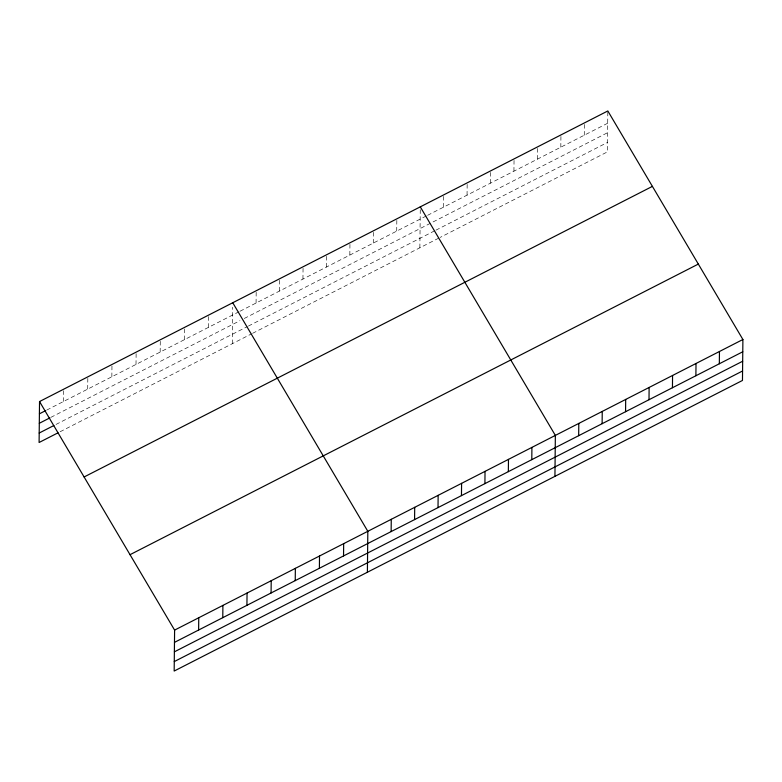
<?xml version="1.0" encoding="UTF-8"?>
<svg xmlns="http://www.w3.org/2000/svg" width="782" height="782" viewBox="0 0 782 782"><rect width="100%" height="100%" fill="white"/><g stroke="black" fill="none" stroke-linecap="round" stroke-linejoin="round"><path stroke-width="0.59" stroke-dasharray="3.91 2.93" d="M63.557 401.469L63.684 389.201M87.701 389.113L87.838 376.846M111.855 376.768L111.982 364.5M136.009 364.422L136.136 352.144M160.163 352.066L160.29 339.799M184.317 339.72L184.444 327.453M208.471 327.365L208.599 315.097M232.322 343.689L232.704 307.209M256.066 303.025L256.193 290.757M279.506 291.041L279.633 278.773M302.947 279.057L303.074 266.789M326.397 267.073L326.524 254.795M349.837 255.079L349.965 242.811M373.278 243.094L373.405 230.827M396.718 231.11L396.845 218.843M419.866 247.796L420.276 207.963M443.609 207.132L443.736 194.865M467.05 195.148L467.177 182.88M490.49 183.154L490.617 170.887M513.93 171.17L514.057 158.902M537.371 159.186L537.498 146.918M560.821 147.202L560.948 134.924M584.262 135.208L584.389 122.94M607.819 112.07L607.399 151.894L440.11 237.445M46.754 410.061L239.018 311.744M240.084 311.207L426.552 215.852M427.617 215.304L607.702 123.224M50.85 417.373L239.986 320.669M244.248 318.489L607.604 132.686M56.001 424.44L247.337 326.602M248.402 326.055L434.88 230.7M435.945 230.162L607.497 142.432M60.106 431.752L251.501 333.885M252.566 333.337L439.044 237.982"/><path stroke-width="1.17" d="M39.53 401.547L174.601 630.106L174.171 671.044L742.47 380.453L742.9 339.505L607.829 110.956L39.53 401.547L39.1 442.495L58.005 432.827M198.628 630.018L198.755 617.751M222.772 617.672L222.909 605.405M246.926 605.327L247.053 593.049M271.08 592.971L271.207 580.703M295.234 580.625L295.361 568.348M319.388 568.27L319.515 556.002M343.542 555.924L343.669 543.656M367.393 572.238L367.823 531.301L232.753 302.751M391.137 531.584L391.264 519.316M414.577 519.6L414.704 507.322M438.018 507.606L438.145 495.338M461.458 495.622L461.595 483.354M484.908 483.638L485.036 471.37M508.349 471.644L508.476 459.376M531.789 459.66L531.916 447.392M554.937 476.346L555.357 435.408L420.286 206.849M578.67 435.691L578.807 423.414M602.12 423.697L602.248 411.43M625.561 411.713L625.688 399.446M649.001 399.729L649.128 387.461M672.442 387.735L672.569 375.468M695.882 375.751L696.019 363.483M719.332 363.767L719.46 351.499M39.403 413.815L45.698 410.599M39.305 423.277L49.804 417.911M39.198 433.033L53.899 425.516M84.104 476.971L652.403 186.38M130.027 554.682L698.326 264.081M174.601 630.106L742.9 339.505M174.474 642.374L742.773 351.773M174.376 651.836L742.675 361.235M174.269 661.582L742.568 370.991"/></g></svg>
